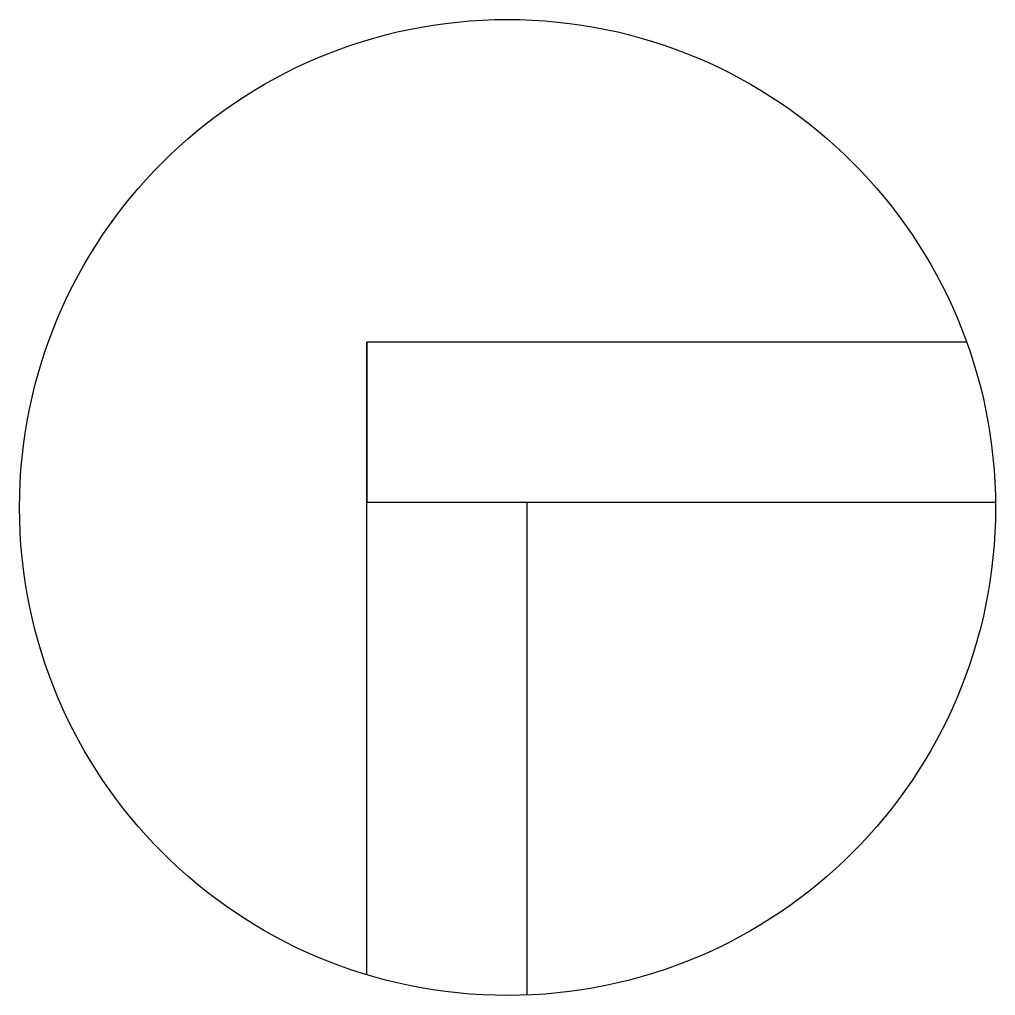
# Model space of a CAD drawing. Header units: inches. Extents: x -1535 to 2339, y 35 to 2700.
# Drawn here: x -479.6 to -62.3, y 1999 to 2416.2 of the extents above; entities that cross this region are included whole.
import ezdxf

# ---------------------------------------------------------------- set-up
doc = ezdxf.new("R2010")
doc.units = ezdxf.units.IN
doc.header["$MEASUREMENT"] = 0

msp = doc.modelspace()

# ---------------------------------------------------------------- linework, layer by layer
at = {"color": 7}
for p, q in [((-331.2, 2278.48), (-331.2, 2007.83)), ((-331.12, 2278.48), (-74.85, 2278.48)), ((-331.12, 2278.48), (-331.12, 2209.88)), ((-331.12, 2209.88), (-62.35, 2209.88)), ((-331.12, 2209.88), (-262.72, 2209.88)), ((-262.72, 2209.88), (-262.72, 1999.12))]:
    msp.add_line(p, q, dxfattribs=at)
msp.add_circle((-270.98, 2207.6), 208.65, dxfattribs=at)

doc.saveas('drawing.dxf')
